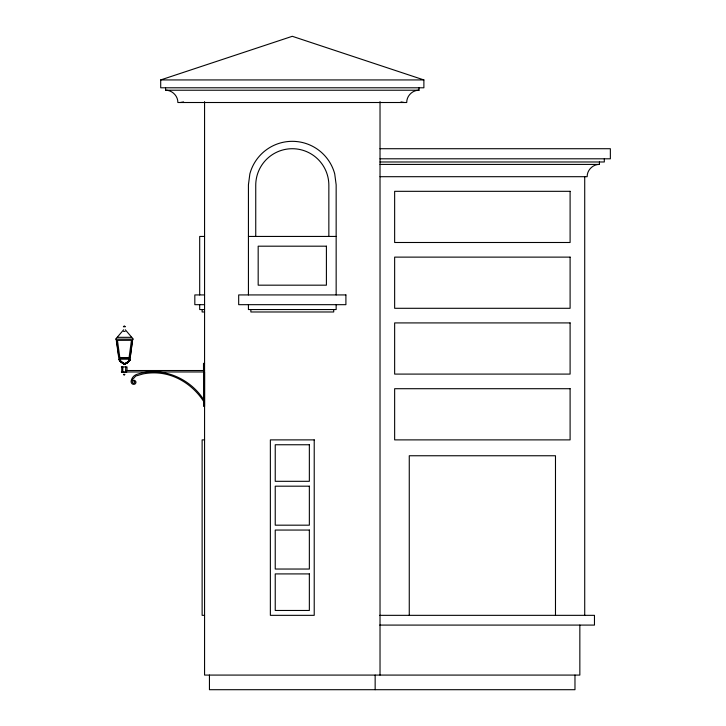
<?xml version="1.0" encoding="UTF-8"?>
<svg xmlns="http://www.w3.org/2000/svg" width="726" height="726" viewBox="0 0 726 726"><rect width="100%" height="100%" fill="white"/><g stroke="black" fill="none" stroke-linecap="round" stroke-linejoin="round"><path stroke-width="1.09" d="M121.75 371.975L121.75 366.929M122.812 371.975L122.812 366.929M125.553 371.975L125.779 366.929M127.014 370.523L127.014 366.929L121.351 366.929M203.57 371.975L203.57 406.388L204.569 406.388L204.569 371.975L121.351 371.975M119.763 359.706L119.826 360.078A23.413 15.246 86.9 0 0 124.2 363.681L125.108 364.007L123.719 363.799A23.731 15.872 -86.8 0 1 119.391 360.214L119.4 359.261L120.207 359.279M119.327 359.933L119.391 360.214A23.504 15.31 86.9 0 0 123.719 363.799L125.108 364.007L124.191 363.735A23.504 15.31 86.9 0 1 119.763 360.178L119.781 359.406M129.9 359.261C127.994 359.007 130.78 359.007 129.736 360.196A23.631 15.809 86.8 0 1 125.516 363.708L124.881 363.998L125.516 363.708M130.108 359.515L130.09 359.969M119.373 360.051L119.627 360.232A23.731 15.872 -86.8 0 0 123.955 363.817L123.52 363.545A23.55 15.337 86.9 0 1 119.527 360.196C118.719 359.225 120.852 358.68 119.672 359.515M129.028 357.936L131.451 340.294L117.449 340.358L119.872 357.936L129.028 357.936L119.872 357.936M132.341 340.558L130.19 357.7M132.749 339.115L129.981 359.179L118.919 359.179L116.151 339.115M129.99 360.051L129.927 360.141A23.731 15.872 86.8 0 1 125.544 363.799A23.504 15.31 -86.9 0 0 129.954 360.214L129.963 359.334L129.128 359.152L129.9 359.651M129.527 359.542L129.419 360.25A23.731 15.872 86.8 0 1 125.09 363.835L124.663 364.044L125.072 363.762A23.631 15.809 86.8 0 0 129.373 360.169L129.437 360.078A23.413 15.246 -86.9 0 1 125.053 363.681L124.618 363.98L125.09 363.826A23.504 15.31 -86.9 0 0 129.491 360.178L129.573 359.896M119.509 359.524L119.554 360.123M124.618 363.953L123.738 363.708A23.413 15.246 86.9 0 1 119.336 360.141M119.899 359.188L119.236 359.424M119.336 359.542L120.135 359.152M125.516 363.708A23.413 15.246 -86.9 0 0 129.918 360.141L129.927 359.933M125.326 329.804L133.285 339.115L115.643 339.115L123.611 329.804M119.291 359.334L119.826 359.225M129.555 359.397L129.028 359.188M128.974 359.343L129.836 359.125L130.063 359.669M129.428 359.461L129.89 359.497M160.7 79.933L292.297 36.3L423.884 79.933L423.884 87.792L160.7 87.792L160.7 79.933L423.884 79.933M180.293 102.511L183.605 101.93M128.947 359.261L129.219 359.252M419.011 87.792L419.011 90.224C412.45 90.088 406.587 95.941 406.723 102.511L177.861 102.511C177.997 95.941 172.144 90.088 165.573 90.224L165.573 87.792M599.44 161.98L599.44 164.421C592.879 164.276 587.016 170.138 587.162 176.699L380.025 176.699M165.573 90.224L419.011 90.224M380.025 148.712L610.357 148.712L610.357 158.803L380.025 158.803M380.025 161.98L604.313 161.98L604.313 158.803M380.025 164.421L599.44 164.421M204.569 236.44L199.695 236.44L199.695 294.928M248.428 236.44L336.156 236.44M204.569 294.928L194.822 294.928L194.822 304.675L204.569 304.675M204.569 309.548L199.695 309.548L199.695 304.675M204.569 311.98L202.127 311.98L202.127 309.548M123.955 326.255L124.763 326.255M123.892 326.319L124.836 326.319M123.384 326.764L125.335 326.764M123.565 331.392L125.153 331.392M117.322 337.327L131.606 337.327M204.569 363.345L203.507 363.345L203.507 370.523M123.121 363.399L125.244 363.399M125.553 370.523L204.569 370.523M126.805 371.975L125.861 371.975M121.532 371.975L122.694 371.975M122.004 372.374L126.369 372.374M123.402 374.362L124.963 374.362M123.992 375.16L124.373 375.16M204.569 439.883L202.127 439.883L202.127 615.339L204.569 615.339M379.798 615.339L594.467 615.339L594.467 625.086L379.798 625.086M400.979 101.93L404.291 102.511M124.373 363.998L123.738 363.708A23.631 15.809 -86.8 0 1 119.436 360.141M203.416 399.3C189.577 377.792 161.281 366.022 136.615 374.453C133.838 375.351 131.833 377.919 131.197 380.723A3.331 3.331 0 0 0 131.27 382.511C131.724 384.617 134.982 385.161 135.798 383.056A2.187 2.187 0 0 0 135.816 381.567L134.909 380.497A1.525 1.525 0 0 0 133.593 380.478L133.203 380.723C137.25 382.275 132.332 385.488 132.177 380.987A8.276 8.276 0 0 1 132.84 379.172L135.798 376.023L143.004 373.944A54.568 54.568 0 0 1 161.726 373.427C179.086 375.959 194.414 387.003 203.788 401.623M119.663 359.769L119.844 360.25A23.731 15.872 -86.8 0 0 124.173 363.835A23.631 15.809 -86.8 0 1 119.881 360.169M116.695 341.293L118.692 355.804M129.6 359.642L129.627 360.232A23.731 15.872 86.8 0 1 125.308 363.817A23.504 15.31 -86.9 0 0 129.736 360.196M584.72 176.699L584.72 615.339M579.847 625.086L579.847 675.08L204.569 675.08L204.569 101.631M574.974 675.08L574.974 689.7L209.442 689.7L209.442 675.08M555.481 615.339L555.481 455.756L409.264 455.756L409.264 615.339M380.025 101.631L380.025 675.08M375.151 675.08L375.151 689.7M336.156 294.928L336.156 184.785L334.722 173.895A43.923 43.923 0 0 0 249.862 173.895L248.428 184.785L248.428 294.928M336.156 304.675L336.156 309.548L248.428 309.548L248.428 304.675M333.724 309.548L333.724 311.98L250.869 311.98L250.869 309.548M328.851 236.44L328.851 185.266A36.554 36.554 0 0 0 292.297 148.712A36.554 36.554 0 0 0 255.743 185.266L255.743 236.44M570.101 191.319L394.645 191.319L394.645 242.493L570.101 242.493L570.101 191.319M326.41 246.187L258.175 246.187L258.175 285.173L326.41 285.173L326.41 246.187M570.101 257.122L394.645 257.122L394.645 308.296L570.101 308.296L570.101 257.122M345.903 294.928L238.682 294.928L238.682 304.675L345.903 304.675L345.903 294.928M570.101 322.916L394.645 322.916L394.645 374.09L570.101 374.09L570.101 322.916M570.101 388.709L394.645 388.709L394.645 439.883L570.101 439.883L570.101 388.709M314.222 439.883L270.362 439.883L270.362 615.339L314.222 615.339L314.222 439.883M309.349 444.757L275.236 444.757L275.236 481.311L309.349 481.311L309.349 444.757M309.349 486.184L275.236 486.184L275.236 525.179L309.349 525.179L309.349 486.184M309.349 530.053L275.236 530.053L275.236 569.039L309.349 569.039L309.349 530.053M309.349 573.912L275.236 573.912L275.236 610.466L309.349 610.466L309.349 573.912"/></g></svg>
